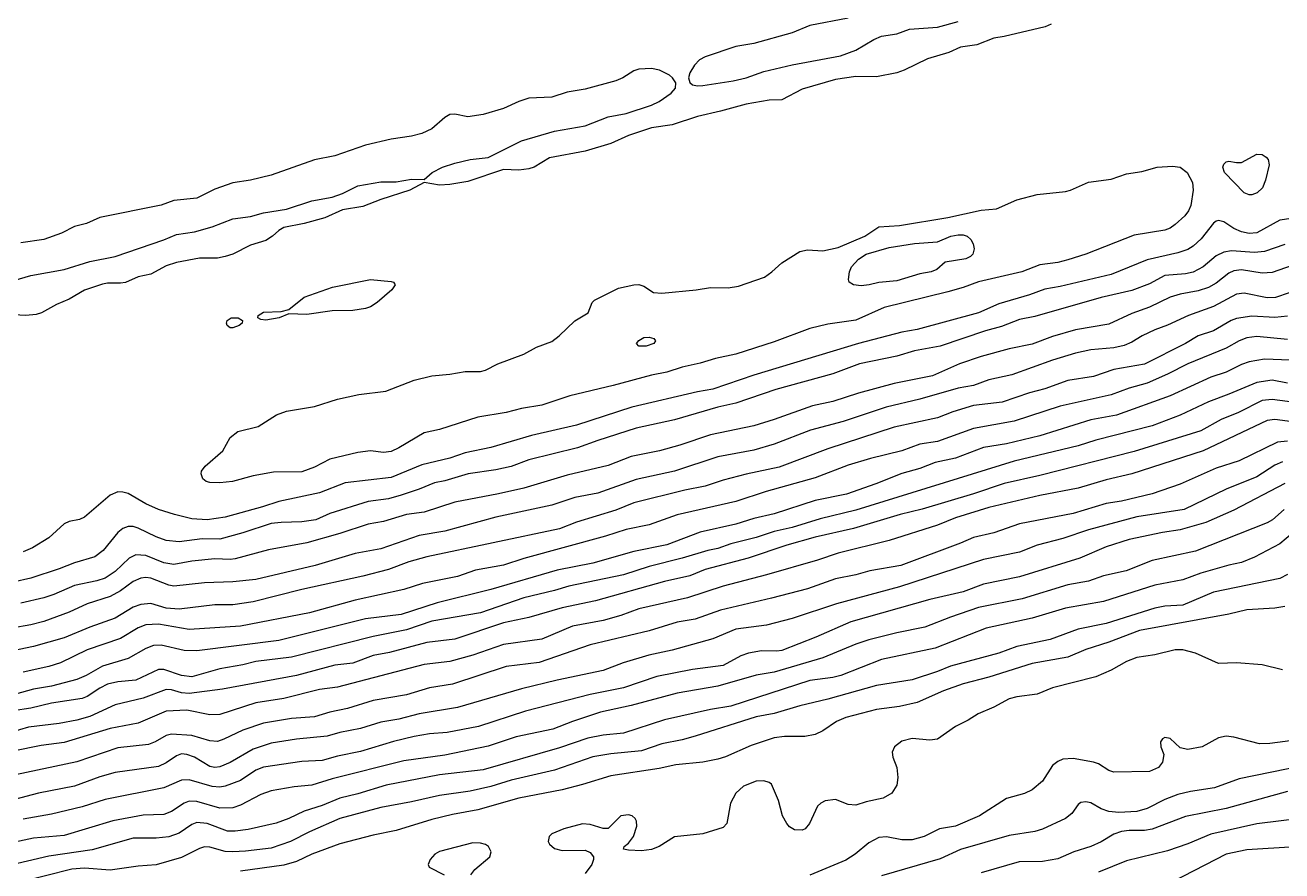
# Model space of a CAD drawing. Extents: x 474277 to 475042, y 254928 to 255625.
# Drawn here: x 474395.3 to 474433.03, y 255445.05 to 255470.44 of the extents above; entities that cross this region are included whole.
import ezdxf

# ---------------------------------------------------------------- set-up
doc = ezdxf.new("R2010")
doc.units = 0
doc.header["$MEASUREMENT"] = 0
doc.layers.add('BaseMapV2_DTM_export_MonNov09090547073261 — entities', color=1, linetype='CONTINUOUS')

msp = doc.modelspace()

# ---------------------------------------------------------------- linework, layer by layer
at = {"layer": 'BaseMapV2_DTM_export_MonNov09090547073261 — entities', "color": 15, "linetype": 'Continuous', "true_color": 0xb7484b}
for points in [[(474420.015, 255470.651, 90.5), (474418.865, 255470.431, 90.5), (474418.328, 255470.204, 90.5), (474417.178, 255469.884, 90.5), (474416.641, 255469.803, 90.5), (474415.721, 255469.487, 90.5), (474415.552, 255469.393, 90.5), (474415.396, 255469.239, 90.5), (474415.256, 255469.009, 90.5), (474415.218, 255468.856, 90.5), (474415.261, 255468.713, 90.5), (474415.337, 255468.652, 90.5), (474415.491, 255468.617, 90.5), (474415.644, 255468.625, 90.5)], [(474426.105, 255470.466, 90.5), (474425.926, 255470.39, 90.5), (474424.692, 255470.097, 90.5), (474424.385, 255470.05, 90.5), (474423.874, 255469.853, 90.5), (474423.388, 255469.78, 90.5), (474423.03, 255469.623, 90.5), (474422.392, 255469.424, 90.5), (474421.698, 255469.086, 90.5), (474421.472, 255469.012, 90.5), (474420.858, 255468.885, 90.5), (474420.245, 255468.895, 90.5), (474419.631, 255468.807, 90.5), (474418.635, 255468.516, 90.5), (474418.021, 255468.201, 90.5), (474417.638, 255468.187, 90.5), (474416.948, 255468.07, 90.5), (474416.181, 255467.852, 90.5), (474415.491, 255467.699, 90.5), (474414.724, 255467.444, 90.5), (474414.111, 255467.357, 90.5), (474413.421, 255467.129, 90.5), (474412.884, 255466.886, 90.5), (474412.117, 255466.653, 90.5), (474411.044, 255466.451, 90.5), (474410.584, 255466.179, 90.5), (474410.43, 255466.125, 90.5), (474410.124, 255466.087, 90.5), (474409.663, 255466.104, 90.5), (474408.59, 255465.747, 90.5), (474408.053, 255465.653, 90.5), (474407.747, 255465.639, 90.5), (474407.286, 255465.712, 90.5), (474406.849, 255465.482, 90.5), (474405.983, 255465.207, 90.5), (474405.446, 255464.995, 90.5), (474404.833, 255464.899, 90.5), (474404.296, 255464.659, 90.5), (474403.683, 255464.481, 90.5), (474403.069, 255464.36, 90.5), (474402.916, 255464.276, 90.5), (474402.731, 255464.102, 90.5), (474402.533, 255463.974, 90.5), (474402.073, 255463.834, 90.5), (474401.537, 255463.565, 90.5), (474401.307, 255463.489, 90.5), (474401.076, 255463.441, 90.5), (474400.539, 255463.445, 90.5), (474399.849, 255463.312, 90.5), (474399.542, 255463.21, 90.5), (474399.082, 255462.959, 90.5), (474398.699, 255462.879, 90.5), (474398.315, 255462.717, 90.5), (474398.162, 255462.689, 90.5), (474397.779, 255462.696, 90.5), (474397.625, 255462.658, 90.5), (474397.089, 255462.483, 90.5), (474396.628, 255462.213, 90.5), (474396.245, 255462.048, 90.5), (474395.793, 255461.802, 90.5), (474395.632, 255461.75, 90.5), (474395.325, 255461.718, 90.5), (474394.788, 255461.751, 90.5)], [(474415.644, 255468.625, 90.5), (474416.564, 255468.771, 90.5), (474416.948, 255468.859, 90.5), (474417.484, 255469.047, 90.5), (474418.328, 255469.252, 90.5), (474419.785, 255469.514, 90.5), (474420.245, 255469.688, 90.5), (474420.782, 255470.012, 90.5), (474421.012, 255470.107, 90.5), (474421.472, 255470.177, 90.5), (474421.855, 255470.316, 90.5), (474422.698, 255470.378, 90.5), (474423.312, 255470.545, 90.5)], [(474394.558, 255462.648, 90.5), (474395.478, 255462.919, 90.5), (474396.475, 255463.099, 90.5), (474397.242, 255463.343, 90.5), (474398.009, 255463.498, 90.5), (474399.466, 255463.99, 90.5), (474399.849, 255464.15, 90.5), (474400.386, 255464.237, 90.5), (474400.922, 255464.381, 90.5), (474401.536, 255464.622, 90.5), (474402.073, 255464.694, 90.5), (474402.456, 255464.807, 90.5), (474403.146, 255464.918, 90.5), (474403.913, 255465.163, 90.5), (474404.526, 255465.278, 90.5), (474404.833, 255465.385, 90.5), (474405.293, 255465.619, 90.5), (474405.983, 255465.736, 90.5), (474406.443, 255465.739, 90.5), (474406.903, 255465.82, 90.5), (474407.286, 255465.809, 90.5), (474407.525, 255466.019, 90.5), (474407.833, 255466.172, 90.5), (474408.207, 255466.296, 90.5), (474408.663, 255466.402, 90.5), (474409.203, 255466.464, 90.5), (474410.2, 255466.969, 90.5), (474411.197, 255467.259, 90.5), (474412.117, 255467.416, 90.5), (474412.807, 255467.688, 90.5), (474413.344, 255467.787, 90.5), (474414.111, 255468.036, 90.5), (474414.341, 255468.148, 90.5), (474414.695, 255468.396, 90.5), (474414.825, 255468.549, 90.5), (474414.834, 255468.703, 90.5), (474414.735, 255468.856, 90.5), (474414.647, 255468.933, 90.5), (474414.345, 255469.086, 90.5), (474414.111, 255469.134, 90.5), (474413.727, 255469.122, 90.5), (474413.574, 255469.067, 90.5), (474413.245, 255468.856, 90.5), (474413.037, 255468.766, 90.5), (474412.117, 255468.514, 90.5), (474411.58, 255468.431, 90.5), (474411.12, 255468.274, 90.5), (474410.43, 255468.25, 90.5), (474410.124, 255468.148, 90.5), (474409.663, 255467.933, 90.5), (474409.05, 255467.756, 90.5), (474408.59, 255467.686, 90.5), (474408.207, 255467.766, 90.5), (474408.053, 255467.76, 90.5), (474407.9, 255467.667, 90.5), (474407.516, 255467.322, 90.5), (474407.21, 255467.189, 90.5), (474406.903, 255467.111, 90.5), (474406.29, 255467.02, 90.5), (474405.523, 255466.836, 90.5), (474404.603, 255466.52, 90.5), (474403.989, 255466.4, 90.5), (474402.686, 255465.932, 90.5), (474402.073, 255465.785, 90.5), (474401.536, 255465.705, 90.5), (474400.999, 255465.514, 90.5), (474400.462, 255465.247, 90.5), (474399.772, 255465.175, 90.5), (474399.389, 255465.039, 90.5), (474397.549, 255464.669, 90.5), (474397.145, 255464.485, 90.5), (474396.782, 255464.39, 90.5), (474396.398, 255464.191, 90.5), (474395.862, 255464.001, 90.5), (474395.172, 255463.907, 90.5)], [(474432.294, 255465.406, 90.5), (474432.13, 255465.342, 90.5), (474432.053, 255465.342, 90.5), (474431.897, 255465.406, 90.5), (474431.313, 255466.019, 90.5), (474431.257, 255466.172, 90.5), (474431.286, 255466.269, 90.5), (474431.363, 255466.337, 90.5), (474431.439, 255466.355, 90.5), (474431.67, 255466.313, 90.5), (474431.823, 255466.32, 90.5), (474432.283, 255466.563, 90.5), (474432.436, 255466.554, 90.5), (474432.559, 255466.479, 90.5), (474432.619, 255466.402, 90.5), (474432.652, 255466.249, 90.5), (474432.544, 255465.789, 90.5), (474432.446, 255465.559, 90.5), (474432.294, 255465.406, 90.5)], [(474401.532, 255456.741, 90.5), (474401.152, 255456.694, 90.5), (474400.846, 255456.703, 90.5), (474400.735, 255456.741, 90.5), (474400.635, 255456.818, 90.5), (474400.584, 255456.971, 90.5), (474400.603, 255457.048, 90.5), (474400.711, 255457.201, 90.5), (474401.237, 255457.661, 90.5), (474401.459, 255458.06, 90.5), (474401.689, 255458.237, 90.5), (474402.303, 255458.391, 90.5), (474402.845, 255458.735, 90.5), (474403.146, 255458.851, 90.5), (474403.989, 255458.99, 90.5), (474404.68, 255459.209, 90.5), (474405.322, 255459.348, 90.5), (474406.136, 255459.454, 90.5), (474406.98, 255459.783, 90.5), (474407.517, 255459.911, 90.5), (474408.053, 255459.959, 90.5), (474408.513, 255460.037, 90.5), (474408.973, 255460.04, 90.5), (474409.127, 255460.079, 90.5), (474409.494, 255460.268, 90.5), (474410.277, 255460.558, 90.5), (474410.66, 255460.767, 90.5), (474411.12, 255460.944, 90.5), (474411.339, 255461.112, 90.5), (474411.81, 255461.557, 90.5), (474412.204, 255461.802, 90.5), (474412.325, 255462.108, 90.5), (474412.401, 255462.185, 90.5), (474413.114, 255462.539, 90.5), (474413.574, 255462.645, 90.5), (474413.727, 255462.65, 90.5), (474413.881, 255462.601, 90.5), (474414.163, 255462.415, 90.5), (474414.417, 255462.388, 90.5), (474415.453, 255462.492, 90.5), (474415.874, 255462.566, 90.5), (474416.411, 255462.557, 90.5), (474416.718, 255462.601, 90.5), (474417.502, 255462.875, 90.5), (474417.722, 255463.029, 90.5), (474418.021, 255463.307, 90.5), (474418.558, 255463.646, 90.5), (474418.788, 255463.695, 90.5), (474419.248, 255463.667, 90.5), (474419.708, 255463.764, 90.5), (474420.516, 255464.102, 90.5), (474420.935, 255464.382, 90.5), (474421.548, 255464.423, 90.5), (474423.005, 255464.667, 90.5), (474424.002, 255464.88, 90.5), (474424.462, 255464.92, 90.5), (474425.075, 255465.19, 90.5), (474425.689, 255465.358, 90.5), (474426.532, 255465.445, 90.5), (474426.686, 255465.486, 90.5), (474427.222, 255465.727, 90.5), (474427.912, 255465.812, 90.5), (474428.372, 255465.977, 90.5), (474428.833, 255466.048, 90.5), (474429.293, 255466.178, 90.5), (474429.753, 255466.207, 90.5), (474429.983, 255466.172, 90.5), (474430.187, 255466.019, 90.5), (474430.354, 255465.712, 90.5), (474430.373, 255465.482, 90.5), (474430.297, 255465.022, 90.5), (474430.234, 255464.869, 90.5), (474430.114, 255464.715, 90.5), (474429.829, 255464.453, 90.5), (474429.676, 255464.346, 90.5), (474429.523, 255464.286, 90.5), (474428.602, 255464.135, 90.5), (474427.147, 255463.565, 90.5), (474426.609, 255463.391, 90.5), (474426.302, 255463.316, 90.5), (474425.765, 255463.241, 90.5), (474425.225, 255463.029, 90.5), (474423.925, 255462.728, 90.5), (474423.465, 255462.558, 90.5), (474423.005, 255462.431, 90.5), (474421.088, 255461.966, 90.5), (474420.245, 255461.582, 90.5), (474419.401, 255461.463, 90.5), (474418.865, 255461.333, 90.5), (474417.791, 255460.93, 90.5), (474416.641, 255460.561, 90.5), (474416.028, 255460.433, 90.5), (474415.568, 255460.289, 90.5), (474415.031, 255460.173, 90.5), (474414.571, 255460.023, 90.5), (474414.111, 255459.935, 90.5), (474412.961, 255459.619, 90.5), (474411.657, 255459.306, 90.5), (474410.814, 255459.033, 90.5), (474410.2, 255458.932, 90.5), (474409.74, 255458.807, 90.5), (474408.897, 255458.673, 90.5), (474407.747, 255458.302, 90.5), (474407.286, 255458.2, 90.5), (474406.52, 255457.744, 90.5), (474406.29, 255457.638, 90.5), (474406.06, 255457.606, 90.5), (474405.676, 255457.654, 90.5), (474405.293, 255457.607, 90.5), (474404.449, 255457.409, 90.5), (474403.989, 255457.171, 90.5), (474403.606, 255457.028, 90.5), (474402.763, 255457.022, 90.5), (474402.149, 255456.907, 90.5), (474401.532, 255456.741, 90.5)], [(474433.586, 255464.67, 90.25), (474432.973, 255464.585, 90.25), (474432.283, 255464.207, 90.25), (474432.053, 255464.188, 90.25), (474431.823, 255464.233, 90.25), (474431.588, 255464.332, 90.25), (474431.286, 255464.532, 90.25), (474431.133, 255464.574, 90.25), (474431.056, 255464.555, 90.25), (474430.979, 255464.497, 90.25), (474430.612, 255464.025, 90.25), (474430.366, 255463.8, 90.25), (474430.213, 255463.704, 90.25), (474429.906, 255463.6, 90.25), (474428.986, 255463.39, 90.25), (474427.912, 255462.952, 90.25), (474426.379, 255462.59, 90.25), (474425.919, 255462.514, 90.25), (474425.46, 255462.339, 90.25), (474424.539, 255462.072, 90.25), (474423.925, 255461.8, 90.25), (474422.085, 255461.302, 90.25), (474421.625, 255461.224, 90.25), (474420.318, 255460.882, 90.25), (474417.178, 255459.929, 90.25), (474415.951, 255459.514, 90.25), (474415.491, 255459.435, 90.25), (474413.513, 255458.965, 90.25), (474411.854, 255458.428, 90.25), (474410.507, 255458.118, 90.25), (474409.28, 255457.761, 90.25), (474408.513, 255457.603, 90.25), (474408.053, 255457.44, 90.25), (474407.21, 255457.236, 90.25), (474406.29, 255456.862, 90.25), (474404.91, 255456.698, 90.25), (474404.143, 255456.393, 90.25), (474402.916, 255456.139, 90.25), (474402.43, 255455.974, 90.25), (474401.306, 255455.669, 90.25), (474400.769, 255455.59, 90.25), (474400.309, 255455.615, 90.25), (474399.788, 255455.744, 90.25), (474399.312, 255455.902, 90.25), (474398.929, 255456.068, 90.25), (474398.392, 255456.374, 90.25), (474398.239, 255456.422, 90.25), (474398.085, 255456.424, 90.25), (474397.855, 255456.324, 90.25), (474397.089, 255455.668, 90.25), (474396.935, 255455.595, 90.25), (474396.628, 255455.535, 90.25), (474396.475, 255455.47, 90.25), (474396.015, 255455.048, 90.25), (474395.523, 255454.748, 90.25), (474395.248, 255454.629, 90.25)], [(474420.64, 255462.645, 90.75), (474420.398, 255462.613, 90.75), (474420.168, 255462.64, 90.75), (474420.037, 255462.722, 90.75), (474420.017, 255462.799, 90.75), (474420.048, 255463.029, 90.75), (474420.111, 255463.182, 90.75), (474420.321, 255463.412, 90.75), (474420.555, 255463.565, 90.75), (474421.242, 255463.764, 90.75), (474422.008, 255463.885, 90.75), (474422.698, 255463.938, 90.75), (474423.091, 255464.102, 90.75), (474423.312, 255464.141, 90.75), (474423.465, 255464.139, 90.75), (474423.582, 255464.102, 90.75), (474423.695, 255464.003, 90.75), (474423.767, 255463.872, 90.75), (474423.797, 255463.719, 90.75), (474423.757, 255463.565, 90.75), (474423.682, 255463.489, 90.75), (474423.542, 255463.421, 90.75), (474422.928, 255463.326, 90.75), (474422.67, 255463.105, 90.75), (474422.505, 255463.029, 90.75), (474422.162, 255462.974, 90.75), (474421.472, 255462.761, 90.75), (474420.935, 255462.714, 90.75), (474420.64, 255462.645, 90.75)], [(474433.126, 255463.85, 90), (474432.513, 255463.64, 90), (474432.206, 255463.609, 90), (474431.516, 255463.66, 90), (474431.286, 255463.622, 90), (474431.056, 255463.51, 90), (474430.673, 255463.187, 90), (474430.366, 255463.025, 90), (474430.136, 255462.969, 90), (474429.523, 255462.923, 90), (474429.063, 255462.677, 90), (474428.526, 255462.477, 90), (474427.606, 255462.26, 90), (474425.612, 255461.694, 90), (474425.152, 255461.602, 90), (474424.615, 255461.387, 90), (474424.135, 255461.265, 90), (474422.775, 255460.797, 90), (474422.008, 255460.658, 90), (474421.472, 255460.501, 90), (474420.353, 255460.268, 90), (474419.555, 255459.969, 90), (474417.841, 255459.501, 90), (474416.641, 255459.089, 90), (474416.104, 255458.973, 90), (474414.801, 255458.587, 90), (474413.651, 255458.336, 90), (474412.5, 255457.973, 90), (474411.887, 255457.745, 90), (474410.43, 255457.385, 90), (474409.893, 255457.19, 90), (474409.433, 255457.091, 90), (474408.602, 255456.971, 90), (474407.9, 255456.761, 90), (474407.593, 255456.697, 90), (474407.133, 255456.503, 90), (474406.596, 255456.325, 90), (474406.213, 255456.214, 90), (474405.6, 255456.133, 90), (474404.449, 255455.775, 90), (474404.028, 255455.591, 90), (474403.606, 255455.526, 90), (474402.993, 255455.509, 90), (474402.686, 255455.472, 90), (474401.842, 255455.197, 90), (474401.152, 255455.011, 90), (474400.616, 255455.012, 90), (474399.926, 255454.927, 90), (474399.542, 255454.969, 90), (474399.235, 255455.078, 90), (474398.699, 255455.34, 90), (474398.545, 255455.385, 90), (474398.392, 255455.383, 90), (474398.239, 255455.325, 90), (474398.085, 255455.206, 90), (474397.645, 255454.671, 90), (474397.395, 255454.474, 90), (474396.782, 255454.297, 90), (474396.322, 255454.114, 90), (474395.478, 255453.836, 90), (474394.942, 255453.719, 90)], [(474433.74, 255463.366, 89.75), (474432.743, 255463.016, 89.75), (474432.436, 255462.989, 89.75), (474431.823, 255463.088, 89.75), (474431.593, 255463.062, 89.75), (474431.439, 255462.992, 89.75), (474431.056, 255462.695, 89.75), (474430.826, 255462.567, 89.75), (474430.519, 255462.465, 89.75), (474429.983, 255462.36, 89.75), (474429.676, 255462.27, 89.75), (474429.063, 255461.974, 89.75), (474428.526, 255461.786, 89.75), (474427.836, 255461.466, 89.75), (474426.839, 255461.295, 89.75), (474426.149, 255461.095, 89.75), (474425.535, 255460.866, 89.75), (474424.845, 255460.725, 89.75), (474424.002, 255460.49, 89.75), (474423.355, 255460.268, 89.75), (474422.545, 255459.915, 89.75), (474421.395, 255459.678, 89.75), (474420.321, 255459.393, 89.75), (474419.555, 255459.141, 89.75), (474418.941, 255459.005, 89.75), (474417.791, 255458.596, 89.75), (474417.178, 255458.411, 89.75), (474415.874, 255458.144, 89.75), (474414.954, 255457.825, 89.75), (474414.343, 255457.661, 89.75), (474413.497, 255457.493, 89.75), (474412.807, 255457.218, 89.75), (474411.58, 255456.927, 89.75), (474410.277, 255456.537, 89.75), (474409.51, 255456.363, 89.75), (474408.207, 255456.122, 89.75), (474407.286, 255455.818, 89.75), (474406.75, 255455.747, 89.75), (474406.06, 255455.539, 89.75), (474405.6, 255455.453, 89.75), (474404.756, 255455.174, 89.75), (474403.759, 255454.895, 89.75), (474402.609, 255454.691, 89.75), (474401.612, 255454.419, 89.75), (474401.459, 255454.4, 89.75), (474400.999, 255454.42, 89.75), (474400.309, 255454.345, 89.75), (474399.772, 255454.243, 89.75), (474399.466, 255454.297, 89.75), (474398.929, 255454.515, 89.75), (474398.622, 255454.534, 89.75), (474398.43, 255454.441, 89.75), (474398.009, 255454.039, 89.75), (474397.702, 255453.831, 89.75), (474397.456, 255453.751, 89.75), (474396.782, 255453.618, 89.75), (474396.168, 255453.341, 89.75), (474395.862, 255453.241, 89.75), (474395.172, 255453.088, 89.75)], [(474402.929, 255461.648, 90.5), (474402.533, 255461.579, 90.5), (474402.379, 255461.597, 90.5), (474402.286, 255461.648, 90.5), (474402.3, 255461.725, 90.5), (474402.456, 255461.818, 90.5), (474402.993, 255461.844, 90.5), (474403.223, 255461.901, 90.5), (474403.683, 255462.275, 90.5), (474404.535, 255462.569, 90.5), (474405.676, 255462.802, 90.5), (474406.29, 255462.741, 90.5), (474406.365, 255462.722, 90.5), (474406.412, 255462.645, 90.5), (474406.31, 255462.492, 90.5), (474405.872, 255462.108, 90.5), (474405.676, 255461.987, 90.5), (474405.523, 255461.933, 90.5), (474405.14, 255461.867, 90.5), (474404.526, 255461.859, 90.5), (474403.759, 255461.747, 90.5), (474403.223, 255461.767, 90.5), (474402.929, 255461.648, 90.5)], [(474433.663, 255462.542, 89.5), (474432.839, 255462.262, 89.5), (474432.59, 255462.25, 89.5), (474431.9, 255462.394, 89.5), (474431.67, 255462.366, 89.5), (474430.979, 255461.99, 89.5), (474430.228, 255461.725, 89.5), (474429.599, 255461.433, 89.5), (474429.216, 255461.295, 89.5), (474428.836, 255461.112, 89.5), (474428.526, 255460.919, 89.5), (474428.296, 255460.825, 89.5), (474427.989, 255460.754, 89.5), (474427.299, 255460.69, 89.5), (474426.839, 255460.595, 89.5), (474426.149, 255460.383, 89.5), (474424.922, 255459.942, 89.5), (474424.232, 255459.791, 89.5), (474423.772, 255459.624, 89.5), (474423.312, 255459.543, 89.5), (474422.162, 255459.211, 89.5), (474421.157, 255458.965, 89.5), (474419.861, 255458.54, 89.5), (474418.882, 255458.275, 89.5), (474417.791, 255457.855, 89.5), (474417.178, 255457.677, 89.5), (474416.104, 255457.479, 89.5), (474414.801, 255457.046, 89.5), (474413.651, 255456.798, 89.5), (474412.5, 255456.39, 89.5), (474411.81, 255456.258, 89.5), (474411.12, 255456.03, 89.5), (474409.433, 255455.667, 89.5), (474407.9, 255455.245, 89.5), (474407.133, 255455.116, 89.5), (474405.983, 255454.712, 89.5), (474405.216, 255454.581, 89.5), (474404.015, 255454.211, 89.5), (474402.226, 255453.797, 89.5), (474401.536, 255453.722, 89.5), (474400.692, 255453.695, 89.5), (474399.772, 255453.594, 89.5), (474399.619, 255453.624, 89.5), (474399.082, 255453.832, 89.5), (474398.929, 255453.853, 89.5), (474398.775, 255453.835, 89.5), (474398.545, 255453.733, 89.5), (474398.162, 255453.457, 89.5), (474397.855, 255453.284, 89.5), (474397.165, 255453.068, 89.5), (474396.628, 255452.814, 89.5), (474395.862, 255452.537, 89.5), (474395.478, 255452.432, 89.5), (474394.328, 255452.235, 89.5)], [(474433.203, 255461.703, 89.25), (474432.82, 255461.66, 89.25), (474432.13, 255461.704, 89.25), (474431.67, 255461.635, 89.25), (474431.508, 255461.572, 89.25), (474430.979, 255461.264, 89.25), (474430.519, 255461.107, 89.25), (474430.14, 255460.882, 89.25), (474428.909, 255460.262, 89.25), (474427.989, 255460.101, 89.25), (474427.376, 255459.892, 89.25), (474426.609, 255459.773, 89.25), (474425.919, 255459.521, 89.25), (474425.459, 255459.399, 89.25), (474424.632, 255459.118, 89.25), (474423.772, 255459.015, 89.25), (474423.158, 255458.83, 89.25), (474422.698, 255458.652, 89.25), (474421.395, 255458.365, 89.25), (474419.401, 255457.723, 89.25), (474417.944, 255457.171, 89.25), (474416.948, 255456.955, 89.25), (474416.258, 255456.78, 89.25), (474415.721, 255456.601, 89.25), (474415.107, 255456.478, 89.25), (474413.574, 255456.096, 89.25), (474413.037, 255455.88, 89.25), (474411.858, 255455.514, 89.25), (474411.35, 255455.316, 89.25), (474407.363, 255454.472, 89.25), (474406.826, 255454.324, 89.25), (474406.213, 255454.098, 89.25), (474405.446, 255453.898, 89.25), (474403.606, 255453.499, 89.25), (474402.149, 255453.125, 89.25), (474401.536, 255453.033, 89.25), (474400.999, 255453.038, 89.25), (474399.926, 255452.905, 89.25), (474399.542, 255452.939, 89.25), (474399.082, 255453.071, 89.25), (474398.775, 255453.05, 89.25), (474398.545, 255452.962, 89.25), (474398.009, 255452.633, 89.25), (474397.242, 255452.365, 89.25), (474396.475, 255452.041, 89.25), (474395.555, 255451.781, 89.25), (474394.558, 255451.574, 89.25)], [(474401.726, 255461.418, 90.5), (474401.536, 255461.348, 90.5), (474401.459, 255461.351, 90.5), (474401.364, 255461.418, 90.5), (474401.345, 255461.495, 90.5), (474401.368, 255461.572, 90.5), (474401.487, 255461.648, 90.5), (474401.696, 255461.648, 90.5), (474401.826, 255461.572, 90.5), (474401.818, 255461.495, 90.5), (474401.726, 255461.418, 90.5)], [(474433.203, 255461.006, 89), (474432.283, 255461.091, 89), (474431.976, 255461.055, 89), (474431.746, 255460.962, 89), (474431.363, 255460.74, 89), (474430.213, 255460.275, 89), (474429.599, 255459.958, 89), (474428.986, 255459.69, 89), (474428.449, 255459.54, 89), (474427.912, 255459.336, 89), (474426.379, 255458.997, 89), (474424.999, 255458.546, 89), (474423.772, 255458.328, 89), (474422.698, 255457.94, 89), (474422.162, 255457.862, 89), (474421.625, 255457.662, 89), (474420.679, 255457.431, 89), (474420.015, 255457.227, 89), (474419.018, 255456.846, 89), (474417.552, 255456.434, 89), (474416.641, 255456.141, 89), (474414.877, 255455.735, 89), (474414.034, 255455.437, 89), (474413.344, 255455.298, 89), (474412.731, 255455.093, 89), (474410.277, 255454.424, 89), (474409.663, 255454.224, 89), (474408.82, 255454.079, 89), (474408.283, 255453.888, 89), (474407.232, 255453.674, 89), (474406.673, 255453.496, 89), (474405.216, 255453.172, 89), (474403.836, 255452.796, 89), (474401.766, 255452.391, 89), (474400.232, 255452.298, 89), (474399.312, 255452.453, 89), (474398.929, 255452.434, 89), (474398.699, 255452.348, 89), (474398.162, 255452.022, 89), (474397.165, 255451.688, 89), (474396.37, 255451.297, 89), (474396.015, 255451.179, 89), (474395.248, 255451.015, 89)], [(474413.95, 255460.805, 90.75), (474413.727, 255460.799, 90.75), (474413.658, 255460.882, 90.75), (474413.727, 255460.975, 90.75), (474413.881, 255461.057, 90.75), (474414.034, 255461.074, 90.75), (474414.182, 255461.035, 90.75), (474414.224, 255460.958, 90.75), (474414.175, 255460.882, 90.75), (474413.95, 255460.805, 90.75)], [(474433.28, 255460.376, 88.75), (474432.513, 255460.412, 88.75), (474432.053, 255460.33, 88.75), (474431.823, 255460.251, 88.75), (474431.363, 255460.023, 88.75), (474430.903, 255459.874, 88.75), (474429.676, 255459.307, 88.75), (474428.066, 255458.733, 88.75), (474427.299, 255458.588, 88.75), (474425.765, 255458.11, 88.75), (474424.769, 255457.871, 88.75), (474424.079, 255457.755, 88.75), (474423.235, 255457.437, 88.75), (474422.622, 255457.312, 88.75), (474422.162, 255457.133, 88.75), (474421.625, 255456.978, 88.75), (474420.842, 255456.664, 88.75), (474419.957, 255456.358, 88.75), (474419.018, 255456.167, 88.75), (474417.791, 255455.771, 88.75), (474417.178, 255455.627, 88.75), (474416.641, 255455.452, 88.75), (474415.568, 255455.22, 88.75), (474414.571, 255454.836, 88.75), (474413.574, 255454.638, 88.75), (474412.346, 255454.288, 88.75), (474411.274, 255454.074, 88.75), (474409.28, 255453.499, 88.75), (474407.67, 255453.097, 88.75), (474406.596, 255452.749, 88.75), (474405.523, 255452.613, 88.75), (474402.916, 255451.966, 88.75), (474400.462, 255451.653, 88.75), (474400.079, 255451.667, 88.75), (474399.389, 255451.829, 88.75), (474399.159, 255451.81, 88.75), (474398.929, 255451.722, 88.75), (474398.392, 255451.426, 88.75), (474397.625, 255451.195, 88.75), (474397.133, 255450.914, 88.75), (474396.859, 255450.797, 88.75), (474396.092, 255450.597, 88.75), (474395.555, 255450.508, 88.75), (474395.018, 255450.356, 88.75)], [(474433.203, 255459.694, 88.5), (474432.743, 255459.783, 88.5), (474432.283, 255459.715, 88.5), (474431.439, 255459.355, 88.5), (474430.826, 255459.128, 88.5), (474429.983, 255458.726, 88.5), (474429.139, 255458.406, 88.5), (474427.452, 255457.975, 88.5), (474426.916, 255457.804, 88.5), (474424.999, 255457.345, 88.5), (474420.245, 255455.877, 88.5), (474419.171, 255455.616, 88.5), (474418.331, 255455.361, 88.5), (474417.791, 255455.233, 88.5), (474417.254, 255455.06, 88.5), (474416.488, 255454.864, 88.5), (474416.104, 255454.728, 88.5), (474415.798, 255454.671, 88.5), (474415.031, 255454.432, 88.5), (474414.034, 255454.186, 88.5), (474413.267, 255453.934, 88.5), (474411.626, 255453.597, 88.5), (474411.197, 255453.465, 88.5), (474410.277, 255453.243, 88.5), (474408.973, 255452.796, 88.5), (474407.517, 255452.547, 88.5), (474406.75, 255452.285, 88.5), (474405.753, 255452.085, 88.5), (474403.299, 255451.46, 88.5), (474402.226, 255451.335, 88.5), (474401.842, 255451.23, 88.5), (474401.152, 255451.114, 88.5), (474400.309, 255450.875, 88.5), (474400.002, 255450.909, 88.5), (474399.466, 255451.093, 88.5), (474399.312, 255451.092, 88.5), (474398.622, 255450.773, 88.5), (474398.085, 255450.727, 88.5), (474397.779, 255450.65, 88.5), (474397.549, 255450.537, 88.5), (474397.165, 255450.281, 88.5), (474397.012, 255450.221, 88.5), (474396.092, 255450.078, 88.5), (474395.478, 255449.934, 88.5), (474394.942, 255449.848, 88.5)], [(474433.433, 255459.109, 88.25), (474432.743, 255459.199, 88.25), (474432.436, 255459.168, 88.25), (474431.733, 255458.811, 88.25), (474431.209, 255458.598, 88.25), (474430.596, 255458.264, 88.25), (474428.602, 255457.643, 88.25), (474425.765, 255456.916, 88.25), (474424.692, 255456.681, 88.25), (474423.772, 255456.37, 88.25), (474422.238, 255455.909, 88.25), (474421.575, 255455.744, 88.25), (474420.168, 255455.331, 88.25), (474419.018, 255455.063, 88.25), (474418.175, 255454.822, 88.25), (474417.011, 255454.441, 88.25), (474415.721, 255454.098, 88.25), (474415.261, 255453.908, 88.25), (474414.494, 255453.74, 88.25), (474412.424, 255453.151, 88.25), (474411.427, 255452.947, 88.25), (474410.43, 255452.659, 88.25), (474409.663, 255452.499, 88.25), (474408.207, 255452.002, 88.25), (474407.363, 255451.907, 88.25), (474406.241, 255451.604, 88.25), (474405.753, 255451.51, 88.25), (474405.14, 255451.285, 88.25), (474404.603, 255451.22, 88.25), (474403.453, 255450.915, 88.25), (474401.229, 255450.501, 88.25), (474400.232, 255450.375, 88.25), (474400.002, 255450.395, 88.25), (474399.696, 255450.487, 88.25), (474399.542, 255450.493, 88.25), (474398.852, 255450.234, 88.25), (474398.009, 255450.034, 88.25), (474397.25, 255449.687, 88.25), (474396.859, 255449.568, 88.25), (474396.322, 255449.47, 88.25), (474395.402, 255449.359, 88.25), (474394.865, 255449.204, 88.25)], [(474433.356, 255458.53, 88), (474432.82, 255458.6, 88), (474432.59, 255458.569, 88), (474430.673, 255457.66, 88), (474428.526, 255456.971, 88), (474427.759, 255456.789, 88), (474426.916, 255456.533, 88), (474425.765, 255456.32, 88), (474424.232, 255455.96, 88), (474423.235, 255455.643, 88), (474422.698, 255455.422, 88), (474421.242, 255454.963, 88), (474419.708, 255454.584, 88), (474419.095, 255454.377, 88), (474417.561, 255453.938, 88), (474416.258, 255453.599, 88), (474415.184, 255453.247, 88), (474413.727, 255452.915, 88), (474413.191, 255452.719, 88), (474412.654, 255452.567, 88), (474411.734, 255452.391, 88), (474410.814, 255452.004, 88), (474409.663, 255451.842, 88), (474408.744, 255451.527, 88), (474408.053, 255451.333, 88), (474407.286, 255451.246, 88), (474404.68, 255450.566, 88), (474404.143, 255450.493, 88), (474403.069, 255450.225, 88), (474402.226, 255450.095, 88), (474401.152, 255449.739, 88), (474400.846, 255449.732, 88), (474400.156, 255449.869, 88), (474399.542, 255449.845, 88), (474398.699, 255449.484, 88), (474397.855, 255449.32, 88), (474396.475, 255448.899, 88), (474395.785, 255448.807, 88), (474394.942, 255448.637, 88)], [(474433.203, 255457.951, 87.75), (474432.896, 255457.914, 87.75), (474431.755, 255457.355, 87.75), (474431.056, 255457.143, 87.75), (474429.983, 255456.656, 87.75), (474429.139, 255456.367, 87.75), (474428.219, 255456.146, 87.75), (474427.759, 255456.073, 87.75), (474426.762, 255455.775, 87.75), (474425.152, 255455.463, 87.75), (474424.385, 255455.194, 87.75), (474423.772, 255455.052, 87.75), (474423.388, 255454.883, 87.75), (474421.595, 255454.211, 87.75), (474420.663, 255454.057, 87.75), (474420.245, 255453.936, 87.75), (474419.631, 255453.816, 87.75), (474418.788, 255453.519, 87.75), (474417.714, 255453.232, 87.75), (474416.181, 255452.872, 87.75), (474415.414, 255452.609, 87.75), (474414.877, 255452.513, 87.75), (474414.034, 255452.251, 87.75), (474412.27, 255451.834, 87.75), (474410.737, 255451.301, 87.75), (474409.74, 255451.18, 87.75), (474408.13, 255450.649, 87.75), (474407.44, 255450.544, 87.75), (474406.75, 255450.335, 87.75), (474405.753, 255450.166, 87.75), (474404.986, 255449.921, 87.75), (474404.449, 255449.81, 87.75), (474403.989, 255449.669, 87.75), (474403.299, 255449.622, 87.75), (474402.456, 255449.479, 87.75), (474401.842, 255449.268, 87.75), (474401.266, 255448.997, 87.75), (474401.076, 255448.936, 87.75), (474400.846, 255448.948, 87.75), (474400.309, 255449.11, 87.75), (474399.696, 255449.156, 87.75), (474399.542, 255449.115, 87.75), (474399.212, 255448.92, 87.75), (474399.005, 255448.839, 87.75), (474398.085, 255448.738, 87.75), (474396.859, 255448.325, 87.75), (474395.018, 255447.93, 87.75)], [(474433.05, 255457.328, 87.5), (474432.82, 255457.228, 87.5), (474432.283, 255456.878, 87.5), (474431.357, 255456.511, 87.5), (474430.099, 255455.898, 87.5), (474428.679, 255455.68, 87.5), (474427.222, 255455.286, 87.5), (474426.456, 255455.029, 87.5), (474425.689, 255454.825, 87.5), (474425.152, 255454.618, 87.5), (474424.079, 255454.396, 87.5), (474421.548, 255453.574, 87.5), (474419.664, 255453.061, 87.5), (474418.328, 255452.627, 87.5), (474417.561, 255452.425, 87.5), (474416.641, 255452.301, 87.5), (474415.951, 255452.011, 87.5), (474414.724, 255451.678, 87.5), (474414.024, 255451.527, 87.5), (474413.254, 255451.297, 87.5), (474412.654, 255451.064, 87.5), (474411.274, 255450.776, 87.5), (474410.2, 255450.516, 87.5), (474408.283, 255449.952, 87.5), (474407.133, 255449.76, 87.5), (474406.52, 255449.606, 87.5), (474405.983, 255449.517, 87.5), (474405.37, 255449.32, 87.5), (474404.756, 255449.202, 87.5), (474404.373, 255449.095, 87.5), (474403.453, 255449.005, 87.5), (474402.686, 255448.877, 87.5), (474402.149, 255448.698, 87.5), (474401.459, 255448.301, 87.5), (474401.152, 255448.176, 87.5), (474400.999, 255448.156, 87.5), (474400.846, 255448.177, 87.5), (474400.384, 255448.46, 87.5), (474400.156, 255448.544, 87.5), (474400.002, 255448.557, 87.5), (474399.849, 255448.501, 87.5), (474399.542, 255448.291, 87.5), (474399.312, 255448.185, 87.5), (474398.009, 255447.999, 87.5), (474397.549, 255447.867, 87.5), (474396.782, 255447.589, 87.5), (474395.708, 255447.385, 87.5), (474394.252, 255446.998, 87.5)], [(474433.126, 255456.674, 87.25), (474431.593, 255455.882, 87.25), (474430.749, 255455.51, 87.25), (474429.983, 255455.289, 87.25), (474429.446, 255455.206, 87.25), (474428.449, 255454.996, 87.25), (474427.759, 255454.777, 87.25), (474426.97, 255454.441, 87.25), (474425.152, 255453.878, 87.25), (474424.079, 255453.658, 87.25), (474423.465, 255453.425, 87.25), (474422.468, 255453.198, 87.25), (474420.091, 255452.526, 87.25), (474419.037, 255452.064, 87.25), (474418.021, 255451.668, 87.25), (474417.868, 255451.644, 87.25), (474417.408, 255451.654, 87.25), (474417.024, 255451.579, 87.25), (474416.794, 255451.505, 87.25), (474416.258, 255451.218, 87.25), (474415.337, 255451.094, 87.25), (474414.264, 255450.879, 87.25), (474413.267, 255450.543, 87.25), (474412.27, 255450.342, 87.25), (474410.327, 255449.84, 87.25), (474408.914, 255449.38, 87.25), (474407.977, 255449.198, 87.25), (474407.44, 255449.16, 87.25), (474406.98, 255449.077, 87.25), (474406.366, 255448.933, 87.25), (474405.37, 255448.629, 87.25), (474404.68, 255448.495, 87.25), (474404.219, 255448.365, 87.25), (474403.606, 255448.331, 87.25), (474402.456, 255448.166, 87.25), (474402.226, 255448.067, 87.25), (474401.766, 255447.764, 87.25), (474401.306, 255447.587, 87.25), (474401.152, 255447.564, 87.25), (474400.922, 255447.579, 87.25), (474400.232, 255447.776, 87.25), (474400.002, 255447.768, 87.25), (474399.466, 255447.537, 87.25), (474397.702, 255447.192, 87.25), (474397.012, 255446.973, 87.25), (474396.092, 255446.748, 87.25), (474395.248, 255446.601, 87.25)], [(474433.1, 255455.898, 87), (474432.755, 255455.591, 87), (474432.59, 255455.493, 87), (474430.443, 255454.65, 87), (474429.139, 255454.371, 87), (474428.36, 255454.057, 87), (474427.682, 255453.905, 87), (474427.222, 255453.745, 87), (474426.609, 255453.633, 87), (474425.236, 255453.214, 87), (474423.925, 255452.954, 87), (474423.082, 255452.664, 87), (474422.315, 255452.36, 87), (474421.472, 255452.198, 87), (474420.628, 255451.982, 87), (474420.245, 255451.853, 87), (474419.248, 255451.442, 87), (474417.791, 255451.012, 87), (474417.254, 255450.928, 87), (474416.104, 255450.597, 87), (474414.877, 255450.387, 87), (474413.497, 255450.01, 87), (474412.577, 255449.808, 87), (474411.734, 255449.535, 87), (474411.142, 255449.304, 87), (474410.047, 255449.067, 87), (474409.203, 255448.796, 87), (474407.9, 255448.519, 87), (474406.673, 255448.354, 87), (474404.526, 255447.812, 87), (474403.913, 255447.624, 87), (474403.376, 255447.567, 87), (474402.686, 255447.448, 87), (474402.379, 255447.338, 87), (474401.766, 255447.019, 87), (474401.536, 255446.939, 87), (474401.152, 255446.931, 87), (474400.462, 255447.13, 87), (474400.232, 255447.144, 87), (474400.079, 255447.085, 87), (474399.696, 255446.833, 87), (474399.466, 255446.742, 87), (474398.852, 255446.718, 87), (474397.932, 255446.554, 87), (474396.475, 255446.108, 87), (474395.555, 255446.026, 87), (474393.868, 255445.674, 87)], [(474433.356, 255455.182, 86.75), (474432.973, 255454.862, 86.75), (474432.206, 255454.463, 86.75), (474431.823, 255454.303, 86.75), (474431.439, 255454.225, 86.75), (474430.596, 255453.982, 86.75), (474430.059, 255453.782, 86.75), (474429.216, 255453.629, 86.75), (474427.68, 255453.137, 86.75), (474426.532, 255452.937, 86.75), (474425.535, 255452.633, 86.75), (474424.155, 255452.33, 86.75), (474422.622, 255451.734, 86.75), (474421.012, 255451.393, 86.75), (474419.787, 255450.914, 86.75), (474419.555, 255450.856, 86.75), (474418.865, 255450.768, 86.75), (474416.488, 255449.995, 86.75), (474415.874, 255449.891, 86.75), (474414.494, 255449.584, 86.75), (474413.267, 255449.185, 86.75), (474412.654, 255449.125, 86.75), (474412.194, 255449.032, 86.75), (474411.35, 255448.743, 86.75), (474409.05, 255448.086, 86.75), (474407.747, 255447.928, 86.75), (474406.146, 255447.617, 86.75), (474405.293, 255447.357, 86.75), (474404.756, 255447.234, 86.75), (474404.219, 255447.013, 86.75), (474403.683, 255446.836, 86.75), (474403.223, 255446.618, 86.75), (474402.839, 255446.48, 86.75), (474401.996, 255446.292, 86.75), (474401.612, 255446.237, 86.75), (474401.382, 255446.241, 86.75), (474400.769, 255446.47, 86.75), (474400.462, 255446.495, 86.75), (474400.309, 255446.438, 86.75), (474399.926, 255446.179, 86.75), (474399.619, 255446.073, 86.75), (474399.235, 255446.032, 86.75), (474398.545, 255446.03, 86.75), (474397.319, 255445.675, 86.75), (474396.015, 255445.492, 86.75), (474394.252, 255445.075, 86.75)], [(474433.203, 255453.944, 86.5), (474432.973, 255453.83, 86.5), (474430.979, 255453.412, 86.5), (474430.059, 255453.029, 86.5), (474429.523, 255452.99, 86.5), (474429.216, 255452.93, 86.5), (474427.759, 255452.475, 86.5), (474426.916, 255452.306, 86.5), (474426.072, 255451.995, 86.5), (474425.075, 255451.783, 86.5), (474424.539, 255451.581, 86.5), (474423.082, 255451.195, 86.5), (474422.698, 255451.032, 86.5), (474421.932, 255450.784, 86.5), (474420.858, 255450.611, 86.5), (474419.401, 255450.207, 86.5), (474418.558, 255450.007, 86.5), (474417.791, 255449.77, 86.5), (474417.254, 255449.668, 86.5), (474415.414, 255449.091, 86.5), (474415.031, 255448.984, 86.5), (474414.417, 255448.866, 86.5), (474413.804, 255448.655, 86.5), (474412.884, 255448.565, 86.5), (474412.347, 255448.475, 86.5), (474411.197, 255448.069, 86.5), (474409.893, 255447.768, 86.5), (474409.28, 255447.579, 86.5), (474408.667, 255447.438, 86.5), (474407.747, 255447.313, 86.5), (474406.903, 255447.117, 86.5), (474405.983, 255446.955, 86.5), (474404.756, 255446.615, 86.5), (474403.836, 255446.22, 86.5), (474403.275, 255445.93, 86.5), (474402.686, 255445.733, 86.5), (474401.919, 255445.636, 86.5), (474401.536, 255445.619, 86.5), (474401.306, 255445.634, 86.5), (474400.846, 255445.762, 86.5), (474400.692, 255445.765, 86.5), (474400.539, 255445.718, 86.5), (474400.002, 255445.449, 86.5), (474399.235, 255445.227, 86.5), (474398.699, 255445.193, 86.5), (474397.855, 255445.064, 86.5), (474397.089, 255445.125, 86.5), (474396.705, 255445.097, 86.5), (474394.328, 255444.502, 86.5)], [(474433.126, 255452.987, 86.25), (474432.82, 255452.932, 86.25), (474431.976, 255452.887, 86.25), (474431.439, 255452.756, 86.25), (474428.756, 255452.263, 86.25), (474427.836, 255451.91, 86.25), (474427.146, 255451.689, 86.25), (474426.609, 255451.459, 86.25), (474425.535, 255451.274, 86.25), (474424.232, 255450.862, 86.25), (474423.465, 255450.667, 86.25), (474422.87, 255450.454, 86.25), (474422.085, 255450.107, 86.25), (474421.548, 255449.986, 86.25), (474420.858, 255449.893, 86.25), (474419.938, 255449.653, 86.25), (474419.666, 255449.534, 86.25), (474419.248, 255449.251, 86.25), (474419.018, 255449.139, 86.25), (474418.711, 255449.082, 86.25), (474418.098, 255449.084, 86.25), (474417.791, 255449.039, 86.25), (474417.101, 255448.813, 86.25), (474416.334, 255448.474, 86.25), (474416.104, 255448.4, 86.25), (474415.644, 255448.313, 86.25), (474414.84, 255448.23, 86.25), (474414.341, 255448.123, 86.25), (474412.884, 255447.902, 86.25), (474412.04, 255447.639, 86.25), (474411.427, 255447.485, 86.25), (474410.124, 255447.233, 86.25), (474408.897, 255446.883, 86.25), (474408.13, 255446.74, 86.25), (474407.517, 255446.587, 86.25), (474406.443, 255446.263, 86.25), (474405.753, 255446.118, 86.25), (474404.756, 255445.859, 86.25), (474403.913, 255445.55, 86.25), (474403.453, 255445.332, 86.25), (474403.069, 255445.222, 86.25), (474401.766, 255445.041, 86.25)], [(474433.05, 255451.082, 86), (474432.436, 255451.233, 86), (474431.67, 255451.296, 86), (474431.133, 255451.269, 86), (474430.443, 255451.58, 86), (474430.059, 255451.681, 86), (474429.829, 255451.68, 86), (474429.216, 255451.535, 86), (474428.679, 255451.449, 86), (474428.372, 255451.337, 86), (474427.912, 255451.071, 86), (474427.452, 255450.875, 86), (474426.149, 255450.541, 86), (474425.689, 255450.356, 86), (474425.075, 255450.269, 86), (474424.845, 255450.208, 86), (474424.385, 255449.963, 86), (474423.916, 255449.764, 86), (474423.619, 255449.574, 86), (474423.235, 255449.387, 86), (474422.698, 255449.001, 86), (474422.468, 255448.967, 86), (474421.932, 255449.025, 86), (474421.625, 255448.941, 86), (474421.404, 255448.767, 86), (474421.333, 255448.613, 86), (474421.355, 255448.46, 86), (474421.476, 255448.153, 86), (474421.502, 255447.847, 86), (474421.469, 255447.617, 86), (474421.318, 255447.377, 86), (474421.067, 255447.233, 86), (474420.551, 255447.119, 86), (474420.245, 255447.018, 86), (474420.015, 255447.037, 86), (474419.631, 255447.19, 86), (474419.325, 255447.152, 86), (474419.188, 255447.08, 86), (474419.095, 255446.99, 86), (474418.849, 255446.467, 86), (474418.722, 255446.313, 86), (474418.635, 255446.267, 86), (474418.405, 255446.277, 86), (474418.251, 255446.373, 86), (474418.17, 255446.467, 86), (474418.045, 255446.697, 86), (474417.925, 255447.157, 86), (474417.714, 255447.647, 86), (474417.638, 255447.704, 86), (474417.484, 255447.748, 86), (474417.254, 255447.738, 86), (474416.871, 255447.586, 86), (474416.641, 255447.38, 86), (474416.48, 255447.08, 86), (474416.369, 255446.467, 86), (474416.258, 255446.353, 86), (474415.644, 255446.162, 86), (474414.801, 255446.069, 86), (474414.341, 255445.78, 86), (474414.111, 255445.686, 86), (474413.804, 255445.653, 86), (474413.421, 255445.666, 86), (474413.264, 255445.7, 86), (474413.291, 255445.776, 86), (474413.421, 255445.878, 86), (474413.564, 255446.083, 86), (474413.668, 255446.39, 86), (474413.659, 255446.543, 86), (474413.619, 255446.62, 86), (474413.528, 255446.697, 86), (474413.421, 255446.732, 86), (474413.184, 255446.697, 86), (474412.807, 255446.322, 86), (474412.654, 255446.316, 86), (474412.27, 255446.441, 86), (474412.04, 255446.462, 86), (474411.473, 255446.313, 86), (474411.12, 255446.163, 86), (474411.031, 255446.083, 86), (474411.008, 255445.93, 86), (474411.044, 255445.853, 86), (474411.197, 255445.72, 86), (474411.427, 255445.656, 86), (474412.117, 255445.668, 86), (474412.27, 255445.603, 86), (474412.364, 255445.47, 86), (474412.37, 255445.393, 86), (474412.316, 255445.24, 86), (474412.117, 255444.969, 86)], [(474433.51, 255448.978, 85.75), (474432.666, 255448.869, 85.75), (474432.36, 255448.864, 85.75), (474431.593, 255449.063, 85.75), (474431.363, 255449.092, 85.75), (474431.133, 255449.04, 85.75), (474430.641, 255448.767, 85.75), (474430.213, 255448.695, 85.75), (474429.983, 255448.742, 85.75), (474429.676, 255449.019, 85.75), (474429.523, 255449.056, 85.75), (474429.446, 255449.015, 85.75), (474429.389, 255448.92, 85.75), (474429.399, 255448.767, 85.75), (474429.484, 255448.537, 85.75), (474429.452, 255448.307, 85.75), (474429.326, 255448.153, 85.75), (474429.063, 255448.03, 85.75), (474427.989, 255448.012, 85.75), (474427.836, 255448.066, 85.75), (474427.529, 255448.26, 85.75), (474427.376, 255448.309, 85.75), (474426.762, 255448.422, 85.75), (474426.456, 255448.401, 85.75), (474426.302, 255448.335, 85.75), (474426.149, 255448.215, 85.75), (474425.842, 255447.744, 85.75), (474425.535, 255447.482, 85.75), (474425.305, 255447.369, 85.75), (474424.769, 255447.217, 85.75), (474423.955, 255446.697, 85.75), (474423.235, 255446.392, 85.75), (474422.757, 255446.313, 85.75), (474422.296, 255446.083, 85.75), (474421.932, 255445.983, 85.75), (474421.625, 255445.979, 85.75), (474421.165, 255446.065, 85.75), (474420.935, 255446.047, 85.75), (474420.628, 255445.89, 85.75), (474420.218, 255445.546, 85.75), (474419.938, 255445.369, 85.75), (474418.865, 255444.916, 85.75)], [(474433.663, 255448.203, 85.5), (474431.746, 255447.81, 85.5), (474431.011, 255447.54, 85.5), (474430.289, 255447.429, 85.5), (474429.906, 255447.339, 85.5), (474429.523, 255447.191, 85.5), (474428.986, 255446.919, 85.5), (474428.679, 255446.834, 85.5), (474428.142, 255446.805, 85.5), (474427.836, 255446.827, 85.5), (474427.606, 255446.909, 85.5), (474427.299, 255447.086, 85.5), (474427.146, 255447.121, 85.5), (474426.992, 255447.096, 85.5), (474426.916, 255447.043, 85.5), (474426.723, 255446.773, 85.5), (474426.535, 255446.62, 85.5), (474425.842, 255446.3, 85.5), (474425.612, 255446.228, 85.5), (474424.845, 255446.111, 85.5), (474423.388, 255445.694, 85.5), (474422.775, 255445.406, 85.5), (474421.012, 255444.901, 85.5)], [(474433.203, 255447.433, 85.25), (474431.363, 255446.925, 85.25), (474430.136, 255446.68, 85.25), (474429.139, 255446.303, 85.25), (474428.909, 255446.263, 85.25), (474428.449, 255446.262, 85.25), (474428.219, 255446.229, 85.25), (474427.989, 255446.149, 85.25), (474427.606, 255445.921, 85.25), (474427.299, 255445.781, 85.25), (474426.787, 255445.623, 85.25), (474426.302, 255445.411, 85.25), (474425.842, 255445.33, 85.25), (474425.144, 255445.316, 85.25), (474424.002, 255444.99, 85.25)], [(474433.74, 255446.639, 85), (474432.283, 255446.456, 85), (474430.903, 255446.152, 85), (474430.213, 255445.862, 85), (474429.599, 255445.647, 85), (474428.372, 255445.347, 85), (474427.529, 255445.006, 85)], [(474408.685, 255444.933, 86), (474408.8, 255445.086, 86), (474409.258, 255445.47, 86), (474409.298, 255445.623, 86), (474409.217, 255445.776, 86), (474409.127, 255445.837, 86), (474408.973, 255445.881, 86), (474408.743, 255445.886, 86), (474407.747, 255445.633, 86), (474407.605, 255445.546, 86), (474407.465, 255445.393, 86), (474407.403, 255445.24, 86), (474407.435, 255445.163, 86), (474407.883, 255444.933, 86)], [(474433.433, 255445.765, 84.75), (474431.976, 255445.681, 84.75), (474431.363, 255445.546, 84.75), (474429.753, 255444.716, 84.75)]]:
    msp.add_polyline3d(points, dxfattribs=at)

doc.saveas('drawing.dxf')
